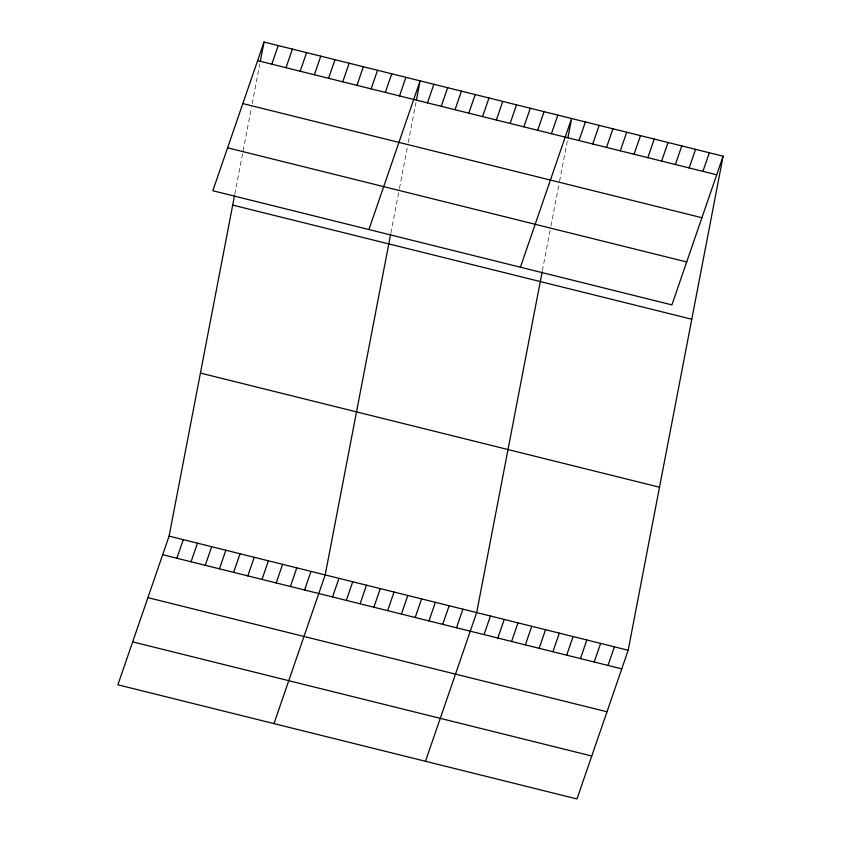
<?xml version="1.0" encoding="UTF-8"?>
<svg xmlns="http://www.w3.org/2000/svg" width="841" height="841" viewBox="0 0 841 841"><rect width="100%" height="100%" fill="white"/><g stroke="black" fill="none" stroke-linecap="round" stroke-linejoin="round"><path stroke-width="0.63" stroke-dasharray="4.21 3.15" d="M234.786 194.218L251.491 107.27M252.184 103.643L259.848 63.79M390.876 233.031L399.223 189.551M399.464 188.342L407.58 146.071M408.274 142.455L415.938 102.602M542.371 270.697L550.729 227.217M550.96 226.008L559.076 183.748M559.549 181.33L567.433 140.268"/><path stroke-width="1.26" d="M723.113 156.195L671.906 304.884L212.826 190.739L264.021 42.05L723.113 156.195L628.174 650.261L576.979 798.95L117.887 684.805L169.094 536.116L234.555 195.427M260.311 61.372L264.021 42.05M390.645 234.24L325.183 574.918L273.977 723.617M416.4 100.184L420.111 80.862L368.915 229.551M542.14 271.906L476.679 612.584L425.483 761.284M567.896 137.85L571.607 118.528L520.411 267.217M271.811 64.179L278.213 45.582M286.003 67.711L292.405 49.104M300.184 71.233L306.597 52.636M314.376 74.765L320.778 56.158M328.568 78.297L334.97 59.69M176.873 558.245L183.275 539.638M342.76 81.819L349.162 63.222M191.065 561.767L197.467 543.17M356.952 85.351L363.354 66.744M205.257 565.299L211.659 546.692M371.133 88.873L377.546 70.276M219.448 568.821L225.851 550.224M385.325 92.405L391.738 73.798M233.63 572.353L240.042 553.756M399.517 95.937L405.919 77.33M247.822 575.885L254.224 557.278M262.014 579.407L268.416 560.81M427.48 102.886L433.882 84.279M276.205 582.939L282.608 564.332M441.252 106.313L447.654 87.706M290.397 586.471L296.799 567.864M455.023 109.729L461.436 91.133M304.579 589.993L310.991 571.396M468.794 113.157L475.207 94.56M482.566 116.584L488.978 97.977M496.348 120.011L502.75 101.404M332.542 596.942L338.955 578.345M510.119 123.427L516.521 104.831M346.324 600.369L352.726 581.772M523.89 126.854L530.293 108.258M360.095 603.796L366.497 585.199M537.662 130.281L544.064 111.674M373.867 607.223L380.269 588.616M551.433 133.708L557.835 115.101M387.638 610.64L394.04 592.043M401.409 614.067L407.811 595.47M578.976 140.552L585.389 121.956M415.181 617.494L421.583 598.887M592.747 143.979L599.16 125.372M428.952 620.921L435.365 602.314M606.529 147.406L612.931 128.799M442.723 624.337L449.136 605.741M620.301 150.823L626.703 132.226M456.495 627.764L462.907 609.168M634.072 154.25L640.474 135.653M647.843 157.677L654.245 139.07M484.048 634.619L490.45 616.011M661.615 161.094L668.017 142.497M497.819 638.035L504.222 619.439M675.386 164.521L681.788 145.924M511.591 641.462L517.993 622.866M689.157 167.948L695.57 149.341M525.362 644.889L531.764 626.282M702.929 171.375L709.341 152.768M539.134 648.316L545.536 629.709M552.905 651.733L559.318 633.136M566.676 655.16L573.089 636.563M580.458 658.587L586.86 639.98M594.23 662.014L600.632 643.407M608.001 665.431L614.403 646.834M257.619 60.647L716.711 174.791M242.839 103.58L701.92 217.724M227.606 147.816L686.698 261.961M232.694 205.088L691.786 319.233M200.421 373.068L659.502 487.212M169.094 536.116L628.174 650.261M162.681 554.713L621.772 668.858M147.9 597.646L606.992 711.791M132.668 641.872L591.759 756.017"/></g></svg>
